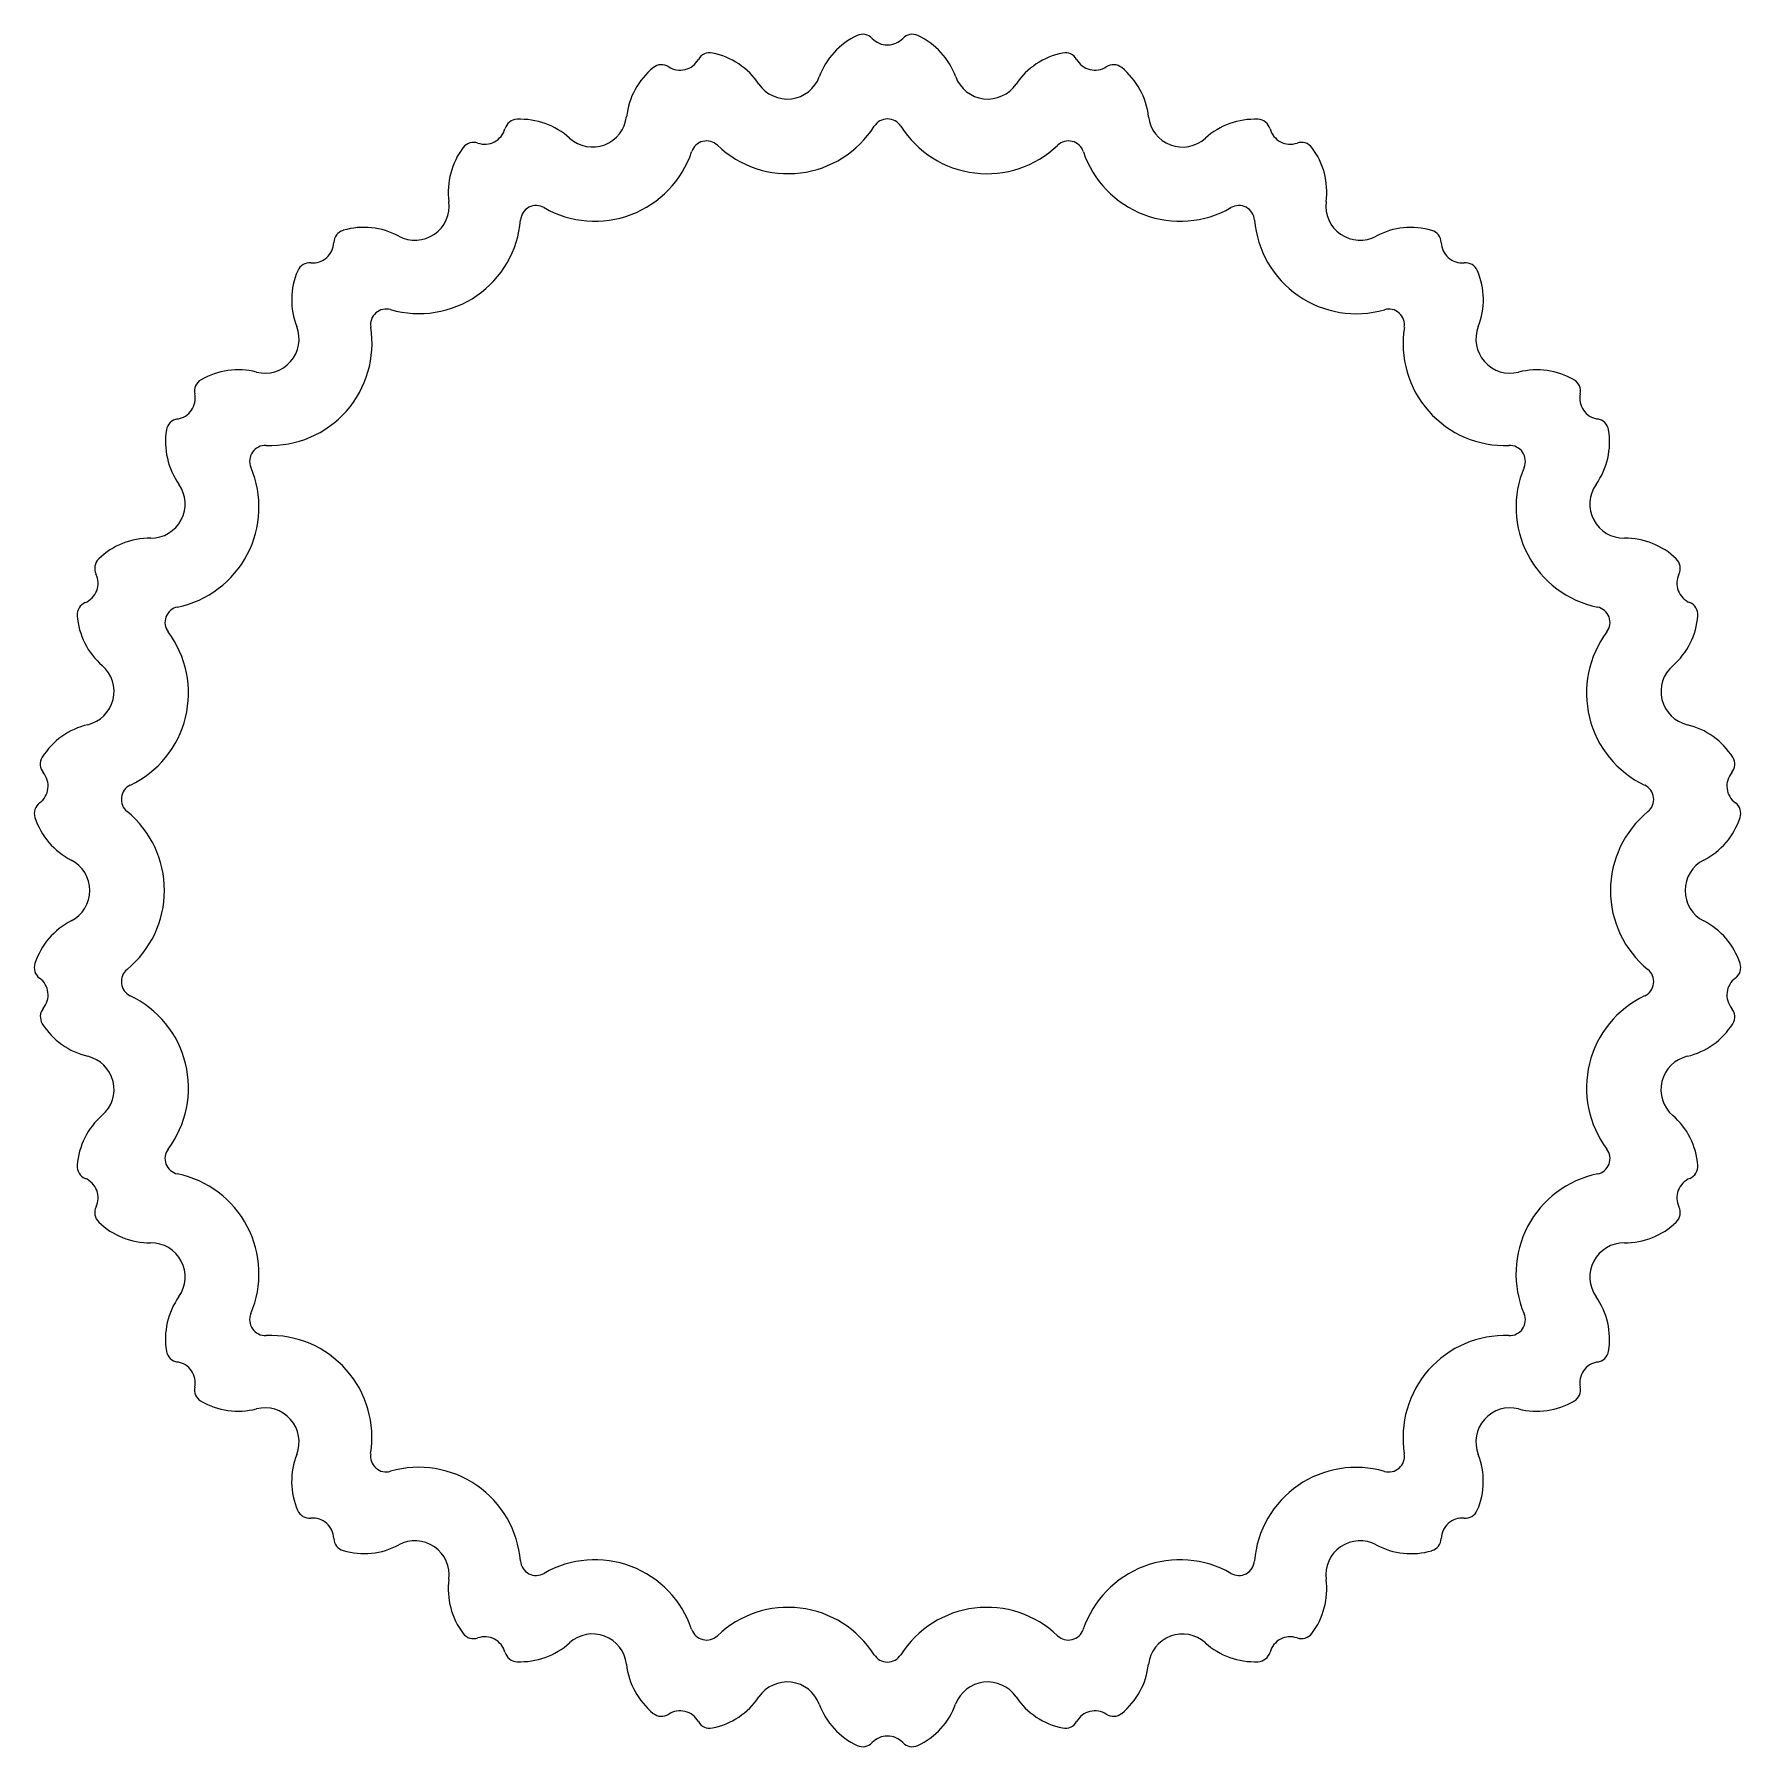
# Model space of a CAD drawing. Extents: x 971 to 1003.4, y 619.7 to 652.3.
import ezdxf

# ---------------------------------------------------------------- set-up
doc = ezdxf.new("R2010")
doc.units = 0
doc.layers.get('0').update_dxf_attribs({"linetype": 'CONTINUOUS'})

msp = doc.modelspace()

# ---------------------------------------------------------------- linework, layer by layer
for centre, radius, start, end in [((987.224, 651.033), 1.4, 115.1766, 159.8062), ((986.735, 652.074), 0.25, 43.4096, 115.1766), ((987.207, 652.52), 0.4, 223.4096, 316.6303), ((987.68, 652.074), 0.25, 64.8618, 136.6303), ((987.191, 651.033), 1.4, 20.1899, 64.8618), ((982.91, 651.495), 0.25, 57.2557, 129.0227), ((983.261, 652.041), 0.4, 237.2557, 330.4764), ((983.827, 651.721), 0.25, 78.7079, 150.4764), ((983.602, 650.593), 1.4, 34.0361, 78.7079), ((990.814, 650.593), 1.4, 101.3304, 145.9601), ((990.588, 651.721), 0.25, 29.5634, 101.3304), ((991.154, 652.041), 0.4, 209.5634, 302.7841), ((991.506, 651.495), 0.25, 51.0156, 122.7841), ((983.634, 650.601), 1.4, 129.0227, 173.6524), ((985.3, 651.741), 0.65, 214.0361, 339.8062), ((989.115, 651.741), 0.65, 200.1899, 325.9601), ((990.782, 650.601), 1.4, 6.3438, 51.0156), ((981.596, 650.828), 0.65, 227.8822, 353.6524), ((992.82, 650.827), 0.65, 186.3438, 312.1139), ((979.544, 650.632), 0.4, 251.1019, 344.3226), ((980.17, 650.456), 0.25, 92.5541, 164.3226), ((980.221, 649.307), 1.4, 47.8822, 92.5541), ((985.316, 651.612), 1.94, 226.219, 327.6233), ((987.208, 650.412), 0.3, 32.3728, 147.6233), ((989.1, 651.611), 1.94, 212.3728, 313.7772), ((994.194, 649.307), 1.4, 87.4843, 132.1139), ((994.245, 650.456), 0.25, 15.7173, 87.4843), ((994.87, 650.632), 0.4, 195.7173, 288.9379), ((980.251, 649.323), 1.4, 142.8689, 187.4985), ((979.334, 650.017), 0.25, 71.1019, 142.8689), ((983.766, 649.994), 0.3, 46.219, 161.4695), ((990.65, 649.994), 0.3, 18.5267, 133.7772), ((995.081, 650.017), 0.25, 37.1694, 108.9379), ((994.165, 649.322), 1.4, 352.4976, 37.1694), ((981.642, 650.706), 1.94, 240.0651, 341.4695), ((992.773, 650.706), 1.94, 198.5267, 299.931), ((978.218, 649.055), 0.65, 241.7284, 7.4985), ((996.197, 649.054), 0.65, 172.4976, 298.2678), ((980.525, 648.765), 0.3, 60.0651, 175.3156), ((993.891, 648.765), 0.3, 4.6805, 119.931), ((976.923, 648.353), 0.25, 106.4002, 178.1687), ((977.247, 647.25), 1.4, 61.7284, 106.4002), ((978.292, 648.948), 1.94, 253.9113, 355.3156), ((996.124, 648.947), 1.94, 184.6805, 286.0849), ((997.168, 647.249), 1.4, 73.6381, 118.2678), ((997.492, 648.352), 0.25, 1.8711, 73.6381), ((976.273, 648.374), 0.4, 264.948, 358.1687), ((998.142, 648.374), 0.4, 181.8711, 275.0918), ((977.272, 647.271), 1.4, 156.7151, 201.3447), ((976.216, 647.726), 0.25, 84.948, 156.7151), ((998.2, 647.726), 0.25, 23.3233, 95.0918), ((997.144, 647.271), 1.4, 338.6515, 23.3233), ((977.671, 646.796), 0.3, 73.9113, 189.1618), ((996.744, 646.795), 0.3, 350.8344, 106.0849), ((975.363, 646.525), 0.65, 255.5745, 21.3447), ((975.46, 646.439), 1.94, 267.7574, 9.1618), ((998.956, 646.438), 1.94, 170.8344, 272.2387), ((999.053, 646.525), 0.65, 158.6515, 284.4216), ((974.852, 644.54), 1.4, 75.5745, 120.2464), ((999.564, 644.539), 1.4, 59.792, 104.4216), ((974.273, 645.533), 0.25, 120.2464, 192.0149), ((1000.142, 645.533), 0.25, 348.025, 59.792), ((973.637, 645.398), 0.4, 278.7942, 12.0149), ((1000.778, 645.398), 0.4, 168.025, 261.2456), ((973.736, 644.756), 0.25, 98.7942, 170.5612), ((1000.679, 644.756), 0.25, 9.4771, 81.2456), ((974.871, 644.567), 1.4, 170.5612, 215.1909), ((999.545, 644.566), 1.4, 324.8053, 9.4771), ((975.372, 644.201), 0.3, 87.7574, 203.0079), ((999.043, 644.2), 0.3, 336.9882, 92.2387), ((973.31, 643.325), 1.94, 281.6036, 23.0079), ((1001.105, 643.324), 1.94, 156.9882, 258.3926), ((973.195, 643.386), 0.65, 269.4207, 35.1909), ((1001.22, 643.385), 0.65, 144.8053, 270.5755), ((973.175, 641.336), 1.4, 89.4207, 134.0925), ((1001.241, 641.335), 1.4, 45.9458, 90.5755), ((972.374, 642.162), 0.25, 134.0925, 205.861), ((1002.04, 642.161), 0.25, 334.1788, 45.9458), ((971.789, 641.878), 0.4, 292.6403, 25.861), ((1002.625, 641.878), 0.4, 154.1788, 247.3995), ((972.04, 641.278), 0.25, 112.6403, 184.4074), ((973.761, 641.131), 0.3, 101.6036, 216.8541), ((1000.654, 641.13), 0.3, 323.1421, 78.3926), ((1002.376, 641.278), 0.25, 355.631, 67.3995), ((973.186, 641.367), 1.4, 184.4074, 229.037), ((1001.229, 641.366), 1.4, 310.9591, 355.631), ((971.969, 639.788), 1.94, 295.4498, 36.8541), ((1002.446, 639.787), 1.94, 143.1421, 244.5464), ((971.842, 639.819), 0.65, 283.2668, 49.037), ((1002.573, 639.818), 0.65, 130.9591, 256.7293), ((972.313, 637.823), 1.4, 103.2668, 147.9387), ((1002.102, 637.822), 1.4, 32.0997, 76.7293), ((971.338, 638.434), 0.25, 147.9387, 219.7072), ((1003.076, 638.433), 0.25, 320.3327, 32.0997), ((970.838, 638.019), 0.4, 306.4865, 39.7072), ((1003.577, 638.019), 0.4, 140.3327, 233.5533), ((972.931, 637.765), 0.3, 115.4498, 230.7002), ((1001.484, 637.764), 0.3, 309.2959, 64.5464), ((971.225, 637.496), 0.25, 126.4865, 198.2535), ((972.317, 637.856), 1.4, 198.2535, 242.8832), ((971.512, 636.032), 1.94, 309.2959, 50.7002), ((1002.902, 636.03), 1.94, 129.2959, 230.7002), ((1002.098, 637.855), 1.4, 297.113, 341.7848), ((1003.191, 637.496), 0.25, 341.7848, 53.5533), ((971.382, 636.032), 0.65, 297.113, 62.8832), ((1003.032, 636.03), 0.65, 117.113, 242.8832), ((972.317, 634.207), 1.4, 117.113, 161.7848), ((1002.098, 634.206), 1.4, 18.2535, 62.8832), ((971.224, 634.566), 0.25, 161.7848, 233.5533), ((972.931, 634.298), 0.3, 129.2959, 244.5464), ((1001.484, 634.297), 0.3, 295.4498, 50.7002), ((1003.19, 634.566), 0.25, 306.4865, 18.2535), ((970.838, 634.043), 0.4, 320.3327, 53.5533), ((1003.577, 634.043), 0.4, 126.4865, 219.7072), ((971.968, 632.275), 1.94, 323.1421, 64.5464), ((1002.446, 632.274), 1.94, 115.4498, 216.8541), ((971.339, 633.628), 0.25, 140.3327, 212.0997), ((972.313, 634.24), 1.4, 212.0997, 256.7293), ((1002.102, 634.239), 1.4, 283.2668, 327.9387), ((1003.077, 633.628), 0.25, 327.9387, 39.7072), ((971.842, 632.244), 0.65, 310.9591, 76.7293), ((1002.572, 632.243), 0.65, 103.2668, 229.037), ((973.186, 630.696), 1.4, 130.9591, 175.631), ((1001.229, 630.695), 1.4, 4.4074, 49.037), ((973.761, 630.932), 0.3, 143.1421, 258.3926), ((1000.654, 630.931), 0.3, 281.6036, 36.8541), ((972.039, 630.784), 0.25, 175.631, 247.3995), ((971.789, 630.184), 0.4, 334.1788, 67.3995), ((973.31, 628.738), 1.94, 336.9882, 78.3926), ((1001.104, 628.737), 1.94, 101.6036, 203.0079), ((1002.625, 630.184), 0.4, 112.6403, 205.861), ((1002.375, 630.784), 0.25, 292.6403, 4.4074), ((972.375, 629.901), 0.25, 154.1788, 225.9458), ((1002.04, 629.9), 0.25, 314.0925, 25.861), ((973.174, 630.727), 1.4, 225.9458, 270.5755), ((1001.24, 630.726), 1.4, 269.4207, 314.0925), ((973.195, 628.677), 0.65, 324.8053, 90.5755), ((1001.22, 628.676), 0.65, 89.4207, 215.1909), ((974.87, 627.496), 1.4, 144.8053, 189.4771), ((999.544, 627.495), 1.4, 350.5612, 35.1909), ((975.372, 627.862), 0.3, 156.9882, 272.2387), ((999.043, 627.861), 0.3, 267.7574, 23.0079), ((975.459, 625.624), 1.94, 350.8344, 92.2387), ((998.955, 625.623), 1.94, 87.7574, 189.1618), ((973.736, 627.306), 0.25, 189.4771, 261.2456), ((973.637, 626.664), 0.4, 348.025, 81.2456), ((1000.778, 626.664), 0.4, 98.7942, 192.0149), ((1000.679, 627.306), 0.25, 278.7942, 350.5612), ((974.273, 626.529), 0.25, 168.025, 239.792), ((974.851, 627.523), 1.4, 239.792, 284.4216), ((999.563, 627.522), 1.4, 255.5745, 300.2464), ((1000.142, 626.529), 0.25, 300.2464, 12.0149), ((975.362, 625.537), 0.65, 338.6515, 104.4216), ((999.052, 625.537), 0.65, 75.5745, 201.3447), ((977.271, 624.791), 1.4, 158.6515, 203.3233), ((977.671, 625.267), 0.3, 170.8344, 286.0849), ((978.291, 623.115), 1.94, 4.6805, 106.0849), ((996.123, 623.114), 1.94, 73.9113, 175.3156), ((996.744, 625.266), 0.3, 253.9113, 9.1618), ((997.143, 624.791), 1.4, 336.7151, 21.3447), ((976.215, 624.336), 0.25, 203.3233, 275.0918), ((976.273, 623.688), 0.4, 1.8711, 95.0918), ((998.142, 623.688), 0.4, 84.948, 178.1687), ((998.199, 624.336), 0.25, 264.948, 336.7151), ((976.923, 623.71), 0.25, 181.8711, 253.6381), ((997.492, 623.709), 0.25, 286.4002, 358.1687), ((977.246, 624.813), 1.4, 253.6381, 298.2678), ((978.217, 623.008), 0.65, 352.4976, 118.2678), ((996.197, 623.007), 0.65, 61.7284, 187.4985), ((997.168, 624.812), 1.4, 241.7284, 286.4002), ((980.524, 623.297), 0.3, 184.6805, 299.931), ((981.641, 621.356), 1.94, 18.5267, 119.931), ((992.772, 621.356), 1.94, 60.0651, 161.4695), ((993.89, 623.297), 0.3, 240.0651, 355.3156), ((980.25, 622.74), 1.4, 172.4976, 217.1694), ((994.164, 622.739), 1.4, 322.8689, 7.4985), ((985.315, 620.45), 1.94, 32.3728, 133.7772), ((989.099, 620.45), 1.94, 46.219, 147.6233), ((979.333, 622.045), 0.25, 217.1694, 288.9379), ((979.544, 621.43), 0.4, 15.7173, 108.9379), ((981.595, 621.235), 0.65, 6.3438, 132.1139), ((983.765, 622.068), 0.3, 198.5267, 313.7772), ((990.649, 622.068), 0.3, 226.219, 341.4695), ((992.819, 621.234), 0.65, 47.8822, 173.6524), ((994.87, 621.43), 0.4, 71.1019, 164.3226), ((995.081, 622.045), 0.25, 251.1019, 322.8689), ((980.17, 621.606), 0.25, 195.7173, 267.4843), ((980.221, 622.755), 1.4, 267.4843, 312.1139), ((987.207, 621.65), 0.3, 212.3728, 327.6233), ((994.193, 622.755), 1.4, 227.8822, 272.5541), ((994.245, 621.606), 0.25, 272.5541, 344.3226), ((983.633, 621.461), 1.4, 186.3438, 231.0156), ((990.781, 621.461), 1.4, 309.0227, 353.6524), ((985.299, 620.321), 0.65, 20.1899, 145.9601), ((989.114, 620.321), 0.65, 34.0361, 159.8062), ((983.601, 621.469), 1.4, 281.3304, 325.9601), ((987.223, 621.029), 1.4, 200.1899, 244.8618), ((987.19, 621.029), 1.4, 295.1766, 339.8062), ((990.813, 621.469), 1.4, 214.0361, 258.7079), ((982.909, 620.567), 0.25, 231.0156, 302.7841), ((983.261, 620.021), 0.4, 29.5634, 122.7841), ((983.827, 620.341), 0.25, 209.5634, 281.3304), ((990.588, 620.341), 0.25, 258.7079, 330.4764), ((991.154, 620.021), 0.4, 57.2557, 150.4764), ((991.505, 620.567), 0.25, 237.2557, 309.0227), ((986.735, 619.988), 0.25, 244.8618, 316.6303), ((987.207, 619.542), 0.4, 43.4096, 136.6303), ((987.68, 619.988), 0.25, 223.4096, 295.1766)]:
    msp.add_arc(centre, radius, start, end)

doc.saveas('drawing.dxf')
